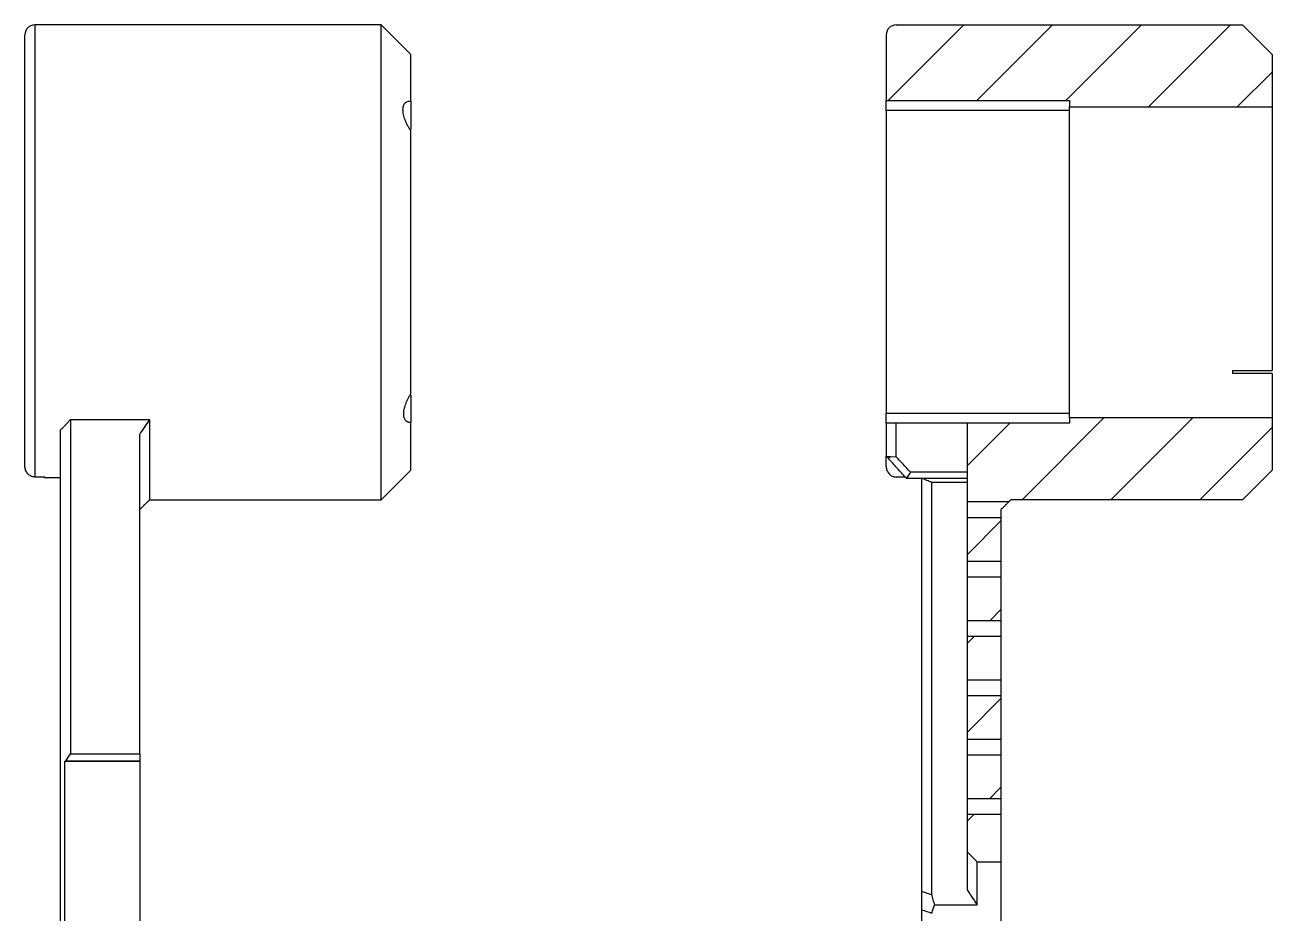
# Model space of a CAD drawing. Header units: millimetres. Extents: x 0 to 304, y 0 to 210.
# Drawn here: x 64.1 to 127.2, y 111.6 to 156.5 of the extents above; entities that cross this region are included whole.
import ezdxf

# ---------------------------------------------------------------- set-up
doc = ezdxf.new("R2010")
doc.units = ezdxf.units.MM
doc.layers.add('图框', color=7, linetype='Continuous')

msp = doc.modelspace()

# ---------------------------------------------------------------- hatches: boundary and pattern name
at = {"layer": '图框', "linetype": 'Continuous', "lineweight": 18}
h = msp.add_hatch(dxfattribs=at)
h.set_pattern_fill('ANSI31', color=256, style=0)
edge = h.paths.add_edge_path(flags=0)
edge.add_line((116.9234, 152.6635), (116.9234, 152.3503))
edge.add_line((116.9234, 152.3503), (127.1664, 152.3503))
edge.add_line((127.1664, 152.3503), (127.1664, 154.9885))
edge.add_line((127.1664, 154.9885), (125.6664, 156.4885))
edge.add_line((125.6664, 156.4885), (108.1664, 156.4885))
edge.add_arc((108.1664, 155.9885), 0.5, 90, 180)
edge.add_line((107.6664, 155.9885), (107.6664, 152.6635))
edge.add_line((107.6664, 152.6635), (116.9234, 152.6635))
h = msp.add_hatch(dxfattribs=at)
h.set_pattern_fill('ANSI31', color=256, style=0)
edge = h.paths.add_edge_path(flags=0)
edge.add_line((116.9234, 136.6267), (116.9234, 136.3635))
edge.add_line((116.9234, 136.3635), (111.7664, 136.3635))
edge.add_line((111.7664, 136.3635), (111.7664, 132.3942))
edge.add_line((111.7664, 132.3942), (113.8722, 132.3942))
edge.add_line((113.8722, 132.3942), (113.9664, 132.4885))
edge.add_spline(control_points=[(113.9664, 132.4885), (117.8664, 132.4885), (121.7664, 132.4885), (125.6664, 132.4885)], knot_values=[0, 0, 0, 0, 1, 1, 1, 1], weights=[1, 1, 1, 1], degree=3, periodic=0)
edge.add_spline(control_points=[(125.6664, 132.4885), (126.1664, 132.9885), (126.6664, 133.4885), (127.1664, 133.9885)], knot_values=[0, 0, 0, 0, 1, 1, 1, 1], weights=[1, 1, 1, 1], degree=3, periodic=0)
edge.add_line((127.1664, 133.9885), (127.1664, 136.6267))
edge.add_spline(control_points=[(127.1664, 136.6267), (123.7521, 136.6267), (120.3377, 136.6267), (116.9234, 136.6267)], knot_values=[0, 0, 0, 0, 1, 1, 1, 1], weights=[1, 1, 1, 1], degree=3, periodic=0)
h = msp.add_hatch(dxfattribs=at)
h.set_pattern_fill('ANSI31', color=256, style=0)
edge = h.paths.add_edge_path(flags=0)
edge.add_line((113.4664, 129.3942), (113.4664, 131.5827))
edge.add_spline(control_points=[(113.4664, 131.5827), (112.8997, 131.5827), (112.3331, 131.5827), (111.7664, 131.5827)], knot_values=[0, 0, 0, 0, 1, 1, 1, 1], weights=[1, 1, 1, 1], degree=3, periodic=0)
edge.add_line((111.7664, 131.5827), (111.7664, 129.3942))
edge.add_line((111.7664, 129.3942), (113.4664, 129.3942))
h = msp.add_hatch(dxfattribs=at)
h.set_pattern_fill('ANSI31', color=256, style=0)
edge = h.paths.add_edge_path(flags=0)
edge.add_line((113.4664, 126.3942), (113.4664, 128.5827))
edge.add_spline(control_points=[(113.4664, 128.5827), (112.8997, 128.5827), (112.3331, 128.5827), (111.7664, 128.5827)], knot_values=[0, 0, 0, 0, 1, 1, 1, 1], weights=[1, 1, 1, 1], degree=3, periodic=0)
edge.add_line((111.7664, 128.5827), (111.7664, 126.3942))
edge.add_line((111.7664, 126.3942), (113.4664, 126.3942))
h = msp.add_hatch(dxfattribs=at)
h.set_pattern_fill('ANSI31', color=256, style=0)
edge = h.paths.add_edge_path(flags=0)
edge.add_line((113.4664, 123.3942), (113.4664, 125.5827))
edge.add_spline(control_points=[(113.4664, 125.5827), (112.8997, 125.5827), (112.3331, 125.5827), (111.7664, 125.5827)], knot_values=[0, 0, 0, 0, 1, 1, 1, 1], weights=[1, 1, 1, 1], degree=3, periodic=0)
edge.add_line((111.7664, 125.5827), (111.7664, 123.3942))
edge.add_line((111.7664, 123.3942), (113.4664, 123.3942))
h = msp.add_hatch(dxfattribs=at)
h.set_pattern_fill('ANSI31', color=256, style=0)
edge = h.paths.add_edge_path(flags=0)
edge.add_line((113.4664, 120.3942), (113.4664, 122.5827))
edge.add_spline(control_points=[(113.4664, 122.5827), (112.8997, 122.5827), (112.3331, 122.5827), (111.7664, 122.5827)], knot_values=[0, 0, 0, 0, 1, 1, 1, 1], weights=[1, 1, 1, 1], degree=3, periodic=0)
edge.add_line((111.7664, 122.5827), (111.7664, 120.3942))
edge.add_line((111.7664, 120.3942), (113.4664, 120.3942))
h = msp.add_hatch(dxfattribs=at)
h.set_pattern_fill('ANSI31', color=256, style=0)
edge = h.paths.add_edge_path(flags=0)
edge.add_line((113.4664, 117.3942), (113.4664, 119.5827))
edge.add_spline(control_points=[(113.4664, 119.5827), (112.8997, 119.5827), (112.3331, 119.5827), (111.7664, 119.5827)], knot_values=[0, 0, 0, 0, 1, 1, 1, 1], weights=[1, 1, 1, 1], degree=3, periodic=0)
edge.add_line((111.7664, 119.5827), (111.7664, 117.3942))
edge.add_line((111.7664, 117.3942), (113.4664, 117.3942))
h = msp.add_hatch(dxfattribs=at)
h.set_pattern_fill('ANSI31', color=256, style=0)
edge = h.paths.add_edge_path(flags=0)
edge.add_line((113.4664, 114.1861), (113.4664, 116.5827))
edge.add_spline(control_points=[(113.4664, 116.5827), (112.8997, 116.5827), (112.3331, 116.5827), (111.7664, 116.5827)], knot_values=[0, 0, 0, 0, 1, 1, 1, 1], weights=[1, 1, 1, 1], degree=3, periodic=0)
edge.add_line((111.7664, 116.5827), (111.7664, 114.6861))
edge.add_line((111.7664, 114.6861), (112.2664, 114.1861))
edge.add_spline(control_points=[(112.2664, 114.1861), (112.6664, 114.1861), (113.0664, 114.1861), (113.4664, 114.1861)], knot_values=[0, 0, 0, 0, 1, 1, 1, 1], weights=[1, 1, 1, 1], degree=3, periodic=0)

# ---------------------------------------------------------------- linework, layer by layer
at = {"color": 7, "linetype": 'Continuous', "lineweight": 25}
for p, q in [((82.1339, 156.4885), (64.6339, 156.4885)), ((64.6339, 156.4885), (64.6339, 133.6399)), ((83.6339, 154.9885), (82.1339, 156.4885)), ((108.1664, 156.4885), (125.6664, 156.4885)), ((125.6664, 156.4885), (127.1664, 154.9885)), ((64.1339, 134.1835), (64.1339, 155.9885)), ((107.6664, 155.9885), (107.6664, 152.6635)), ((127.1664, 154.9885), (127.1664, 152.3505)), ((107.6664, 152.6635), (116.9234, 152.6635)), ((107.6664, 152.1635), (107.6664, 152.6635)), ((116.9234, 152.6635), (116.9234, 152.3503)), ((116.9234, 152.1635), (107.6664, 152.1635)), ((107.6664, 152.1635), (107.6664, 136.8635)), ((116.9234, 152.3503), (127.1664, 152.3503)), ((125.1664, 139.0154), (127.1664, 139.0154)), ((127.1664, 138.8653), (125.1664, 138.8653)), ((107.6664, 136.8635), (116.9234, 136.8635)), ((107.6664, 136.3635), (107.6664, 136.8635)), ((66.4339, 136.5512), (70.4339, 136.5512)), ((66.4339, 136.5512), (66.4339, 119.6485)), ((107.6664, 136.3635), (107.6664, 134.7162)), ((108.1664, 136.3635), (107.6664, 136.3635)), ((108.1664, 134.6673), (108.1664, 136.3635)), ((111.7664, 136.3635), (108.1664, 136.3635)), ((116.9234, 136.3635), (111.7664, 136.3635)), ((111.7664, 132.3942), (111.7664, 136.3635)), ((127.1664, 136.6267), (116.9234, 136.6267)), ((116.9234, 136.6267), (116.9234, 136.3635)), ((127.1664, 136.6267), (127.1664, 133.9885)), ((65.9339, 99.4527), (65.9339, 136.0179)), ((69.9339, 119.6485), (69.9339, 135.8138)), ((107.6664, 134.7162), (107.6909, 134.6761)), ((107.6664, 134.1761), (107.6664, 134.7162)), ((107.6909, 134.6761), (107.8839, 134.6716)), ((107.7796, 134.5767), (107.8839, 134.6716)), ((107.8839, 134.6716), (108.1664, 134.6673)), ((64.1339, 134.1761), (64.1339, 134.1835)), ((65.1339, 133.6399), (64.6339, 133.6399)), ((65.1339, 133.5933), (65.0919, 133.6399)), ((65.1339, 133.6072), (65.1044, 133.6399)), ((83.6339, 133.9885), (82.1339, 132.4885)), ((108.6245, 133.6399), (108.1664, 133.6399)), ((108.8851, 133.8845), (108.6963, 133.5837)), ((111.7664, 133.8845), (108.8851, 133.8845)), ((127.1664, 133.9885), (125.6664, 132.4885)), ((65.9339, 133.5974), (65.1642, 133.5974)), ((108.6963, 133.5837), (109.4664, 133.5837)), ((109.4664, 133.5837), (111.7664, 133.5837)), ((109.4664, 133.5798), (109.4664, 133.5837)), ((109.4664, 112.6997), (109.4664, 133.5798)), ((111.7664, 133.3642), (109.9664, 133.3642)), ((109.9664, 112.5305), (109.9664, 133.3642)), ((70.3396, 132.3942), (70.4339, 132.4885)), ((70.3421, 132.3942), (70.3396, 132.3942)), ((70.4339, 132.4885), (82.1339, 132.4885)), ((111.7664, 132.3942), (113.8722, 132.3942)), ((113.9664, 132.4885), (113.8722, 132.3942)), ((125.6664, 132.4885), (113.9664, 132.4885)), ((113.4664, 131.5827), (111.7664, 131.5827)), ((111.7664, 129.3942), (111.7664, 131.5827)), ((113.4664, 131.5827), (113.4664, 129.3942)), ((111.7664, 129.3942), (113.4664, 129.3942)), ((113.4664, 128.5827), (111.7664, 128.5827)), ((111.7664, 126.3942), (111.7664, 128.5827)), ((113.4664, 128.5827), (113.4664, 126.3942)), ((111.7664, 126.3942), (113.4664, 126.3942)), ((113.4664, 125.5827), (111.7664, 125.5827)), ((111.7664, 123.3942), (111.7664, 125.5827)), ((113.4664, 125.5827), (113.4664, 123.3942)), ((111.7664, 123.3942), (113.4664, 123.3942)), ((113.4664, 122.5827), (111.7664, 122.5827)), ((111.7664, 120.3942), (111.7664, 122.5827)), ((113.4664, 122.5827), (113.4664, 120.3942)), ((111.7664, 120.3942), (113.4664, 120.3942)), ((66.1561, 119.2845), (66.1671, 119.2751)), ((66.1561, 99.3474), (66.1561, 119.2845)), ((66.207, 119.2935), (66.1671, 119.2751)), ((66.1671, 119.2751), (69.9339, 119.2751)), ((66.207, 119.2935), (66.4339, 119.6485)), ((66.207, 119.2935), (69.9339, 119.2935)), ((66.4339, 119.6485), (69.9339, 119.6485)), ((69.9339, 119.6485), (69.9339, 119.2935)), ((69.9339, 119.2751), (69.9339, 119.2935)), ((69.9339, 119.2845), (69.9339, 98.9885)), ((113.4664, 119.5827), (111.7664, 119.5827)), ((111.7664, 117.3942), (111.7664, 119.5827)), ((113.4664, 119.5827), (113.4664, 117.3942)), ((111.7664, 117.3942), (113.4664, 117.3942)), ((113.4664, 116.5827), (111.7664, 116.5827)), ((111.7664, 114.6861), (111.7664, 116.5827)), ((113.4664, 116.5827), (113.4664, 114.1861)), ((111.7664, 114.6861), (112.2664, 114.1861)), ((112.2664, 114.1861), (113.4664, 114.1861)), ((109.4664, 111.7655), (109.4664, 112.6997)), ((110.1177, 112.0156), (112.2664, 112.0156))]:
    msp.add_line(p, q, dxfattribs=at)
for centre in [(64.6339, 155.9885), (108.1664, 155.9885)]:
    msp.add_arc(centre, 0.5, 90, 180, dxfattribs=at)
for points, knots in [([(82.1339, 132.4885), (82.1339, 132.4885), (82.1339, 132.5658), (82.1339, 132.8723), (82.1339, 133.1014), (82.1339, 133.7025), (82.1339, 134.0745), (82.1339, 134.9472), (82.1339, 135.4478), (82.1339, 136.5586), (82.1339, 137.1686), (82.1339, 138.4747), (82.1339, 139.1707), (82.1339, 140.6219), (82.1339, 141.3771), (82.1339, 142.9177), (82.1339, 143.7031), (82.1339, 145.2739), (82.1339, 146.0593), (82.1339, 147.5999), (82.1339, 148.3551), (82.1339, 149.8063), (82.1339, 150.5023), (82.1339, 151.8084), (82.1339, 152.4184), (82.1339, 153.5291), (82.1339, 154.0298), (82.1339, 154.9025), (82.1339, 155.2745), (82.1339, 155.8756), (82.1339, 156.1047), (82.1339, 156.4111), (82.1339, 156.4885), (82.1339, 156.4885)], [0, 0, 0, 0, 0.0625, 0.0625, 0.125, 0.125, 0.1875, 0.1875, 0.25, 0.25, 0.3125, 0.3125, 0.375, 0.375, 0.4375, 0.4375, 0.5, 0.5, 0.5625, 0.5625, 0.625, 0.625, 0.6875, 0.6875, 0.75, 0.75, 0.8125, 0.8125, 0.875, 0.875, 0.9375, 0.9375, 1, 1, 1, 1]), ([(83.6339, 152.6425), (83.6339, 153.394), (83.6339, 153.986), (83.6339, 154.7833), (83.6339, 154.9885), (83.6339, 154.9885)], [0, 0, 0, 0, 0.5, 0.5, 1, 1, 1, 1]), ([(83.6339, 151.1344), (83.6195, 151.1573), (83.5909, 151.2028), (83.5502, 151.2721), (83.5115, 151.3414), (83.4619, 151.4356), (83.4052, 151.5537), (83.328, 151.7421), (83.2597, 151.9695), (83.232, 152.2128), (83.2597, 152.4105), (83.328, 152.5261), (83.4052, 152.5892), (83.4732, 152.6211), (83.5493, 152.6402), (83.6055, 152.6418), (83.6339, 152.6425)], [0, 0, 0, 0, 0.0319874, 0.0636733, 0.095118, 0.126383, 0.1908, 0.2530582, 0.3784237, 0.5000178, 0.6216025, 0.7469774, 0.8092262, 0.8736526, 0.936339, 1, 1, 1, 1]), ([(83.6339, 152.6425), (83.6339, 152.6183), (83.6339, 152.5699), (83.6339, 152.2201), (83.6339, 151.7437), (83.6339, 151.3743), (83.6339, 151.2008)], [0, 0, 0, 0, 0.2573128, 0.5146256, 0.7719384, 1, 1, 1, 1]), ([(116.9234, 136.6267), (116.9234, 136.6267), (116.9234, 136.8313), (116.9234, 137.619), (116.9234, 138.2017), (116.9234, 139.657), (116.9234, 140.5291), (116.9234, 142.4307), (116.9234, 143.4594), (116.9234, 145.5176), (116.9234, 146.5463), (116.9234, 148.4478), (116.9234, 149.3199), (116.9234, 150.7753), (116.9234, 151.358), (116.9234, 152.1457), (116.9234, 152.3503), (116.9234, 152.3503)], [0, 0, 0, 0, 0.125, 0.125, 0.25, 0.25, 0.375, 0.375, 0.5, 0.5, 0.625, 0.625, 0.75, 0.75, 0.875, 0.875, 1, 1, 1, 1]), ([(127.1664, 152.3505), (127.1664, 152.3501), (127.1664, 152.3493), (127.1664, 152.3431), (127.1664, 152.3331), (127.1664, 152.319), (127.1664, 152.3009), (127.1664, 152.2787), (127.1664, 152.2301), (127.1664, 152.1349), (127.1664, 151.9593), (127.1664, 151.6974), (127.1664, 151.3197), (127.1664, 150.7937), (127.1664, 150.176), (127.1664, 149.474), (127.1664, 148.6995), (127.1664, 147.8625), (127.1664, 146.9765), (127.1664, 146.0537), (127.1664, 145.108), (127.1664, 144.1532), (127.1664, 143.2032), (127.1664, 142.2724), (127.1664, 141.3737), (127.1664, 140.6912), (127.1664, 140.204), (127.1664, 139.8893), (127.1664, 139.5861), (127.1664, 139.2932), (127.1664, 139.1081), (127.1664, 139.0154)], [0, 0, 0, 0, 0.0096564, 0.01931, 0.028966, 0.0386292, 0.0483047, 0.0579975, 0.0677124, 0.1022812, 0.1367432, 0.1713254, 0.2231067, 0.274903, 0.3266843, 0.3784807, 0.430262, 0.4820583, 0.5338396, 0.585636, 0.6374173, 0.6892136, 0.7409949, 0.7927912, 0.8445725, 0.8963689, 0.9171417, 0.9378422, 0.9585194, 0.9792224, 1, 1, 1, 1]), ([(83.6339, 137.8419), (83.6339, 138.7704), (83.6339, 139.8301), (83.6339, 142.0894), (83.6339, 143.2886), (83.6339, 145.6875), (83.6339, 146.8866), (83.6339, 149.146), (83.6339, 150.2058), (83.6339, 151.1344)], [0, 0, 0, 0, 0.25, 0.25, 0.5, 0.5, 0.75, 0.75, 1, 1, 1, 1]), ([(127.1664, 138.8653), (127.1664, 138.8212), (127.1664, 138.7332), (127.1664, 138.6055), (127.1664, 138.4811), (127.1664, 138.3604), (127.1664, 138.2432), (127.1664, 138.1296), (127.1664, 138.0196), (127.1664, 137.8073), (127.1664, 137.5173), (127.1664, 137.1966), (127.1664, 136.9434), (127.1664, 136.7917), (127.1664, 136.7061), (127.1664, 136.6605), (127.1664, 136.632), (127.1664, 136.6284), (127.1664, 136.6267)], [0, 0, 0, 0, 0.0313154, 0.0625773, 0.093804, 0.1250137, 0.1562249, 0.1874558, 0.2187248, 0.2500502, 0.3750069, 0.500009, 0.6249657, 0.7499678, 0.8125408, 0.8749726, 0.9374101, 1, 1, 1, 1]), ([(83.6339, 136.3851), (83.6182, 136.3864), (83.5871, 136.3888), (83.5436, 136.3975), (83.5032, 136.4101), (83.466, 136.4268), (83.4319, 136.4474), (83.401, 136.4722), (83.3492, 136.5257), (83.2931, 136.6297), (83.2683, 136.819), (83.2931, 137.049), (83.3544, 137.2626), (83.4231, 137.4384), (83.4838, 137.5713), (83.5537, 137.7069), (83.6068, 137.7964), (83.6339, 137.8419)], [0, 0, 0, 0, 0.0380663, 0.0753479, 0.1119352, 0.147923, 0.1834105, 0.2185001, 0.253297, 0.3783789, 0.5000359, 0.6216831, 0.7467748, 0.8078318, 0.8700298, 0.9339155, 1, 1, 1, 1]), ([(83.6339, 137.7755), (83.6339, 137.7342), (83.6339, 137.5483), (83.6339, 137.2299), (83.6339, 136.8643), (83.6339, 136.587), (83.6339, 136.4127), (83.6339, 136.3976), (83.6339, 136.3905)], [0, 0, 0, 0, 0.0551713, 0.2484002, 0.4416292, 0.6348582, 0.8280872, 1, 1, 1, 1]), ([(66.4339, 136.5512), (66.3933, 136.5057), (66.312, 136.4143), (66.1879, 136.2802), (66.062, 136.1476), (65.9766, 136.0612), (65.9339, 136.0179)], [0, 0, 0, 0, 0.24808536, 0.4974111, 0.7480315, 1, 1, 1, 1]), ([(70.4339, 136.5512), (70.3525, 136.429), (70.1879, 136.1818), (70.0192, 135.9374), (69.9339, 135.8138)], [0, 0, 0, 0, 0.4942675, 1, 1, 1, 1]), ([(70.4339, 136.5512), (70.4339, 135.9152), (70.4339, 135.3388), (70.4339, 134.3313), (70.4339, 133.9002), (70.4339, 133.2023), (70.4339, 132.9356), (70.4339, 132.5787), (70.4339, 132.4885), (70.4339, 132.4885)], [0, 0, 0, 0, 0.25, 0.25, 0.5, 0.5, 0.75, 0.75, 1, 1, 1, 1]), ([(83.6339, 133.9885), (83.6339, 133.9885), (83.6339, 134.1983), (83.6339, 135.0133), (83.6339, 135.6181), (83.6339, 136.3851)], [0, 0, 0, 0, 0.5, 0.5, 1, 1, 1, 1]), ([(108.6664, 133.5933), (108.5152, 133.76), (108.2186, 134.0868), (107.924, 134.4155), (107.7796, 134.5767)], [0, 0, 0, 0, 0.5097763, 1, 1, 1, 1]), ([(64.6339, 133.6399), (64.5648, 133.6399), (64.497, 133.6555), (64.3735, 133.7134), (64.3178, 133.756), (64.2277, 133.8581), (64.1925, 133.9183), (64.1458, 134.0465), (64.1339, 134.1147), (64.1339, 134.1835)], [0, 0, 0, 0, 0.25, 0.25, 0.5, 0.5, 0.75, 0.75, 1, 1, 1, 1]), ([(107.6664, 134.1761), (107.6664, 134.1078), (107.6782, 134.0409), (107.7257, 133.9131), (107.7607, 133.8545), (107.8516, 133.7533), (107.9069, 133.7119), (108.0301, 133.6551), (108.0977, 133.6399), (108.1664, 133.6399)], [0, 0, 0, 0, 0.25, 0.25, 0.5, 0.5, 0.75, 0.75, 1, 1, 1, 1]), ([(109.9664, 133.3642), (109.8826, 133.3987), (109.7152, 133.4674), (109.5492, 133.5424), (109.4664, 133.5798)], [0, 0, 0, 0, 0.50111898, 1, 1, 1, 1]), ([(69.9339, 131.9951), (69.9492, 132.0104), (69.9796, 132.0407), (70.0247, 132.0856), (70.0775, 132.1379), (70.1361, 132.1957), (70.2179, 132.276), (70.2891, 132.3453), (70.3322, 132.3871), (70.3432, 132.3977), (70.3322, 132.3871), (70.2891, 132.3453), (70.2179, 132.276), (70.1361, 132.1957), (70.0703, 132.1308), (70.0022, 132.0633), (69.9567, 132.0179), (69.9339, 131.9951)], [0, 0, 0, 0, 0.0422961, 0.0840593, 0.1255633, 0.1906715, 0.2530779, 0.3761046, 0.4395418, 0.5000231, 0.5604948, 0.6239379, 0.7469647, 0.8093475, 0.8744791, 0.9367767, 1, 1, 1, 1]), ([(111.7664, 131.5827), (111.7664, 131.5831), (111.7664, 131.5838), (111.7664, 131.5899), (111.7664, 131.5995), (111.7664, 131.6175), (111.7664, 131.6488), (111.7664, 131.7164), (111.7664, 131.8292), (111.7664, 131.9885), (111.7664, 132.1478), (111.7664, 132.2605), (111.7664, 132.3281), (111.7664, 132.3655), (111.7664, 132.3898), (111.7664, 132.3928), (111.7664, 132.3942)], [0, 0, 0, 0, 0.0314712, 0.0626642, 0.0938848, 0.125438, 0.1879726, 0.2507269, 0.3754007, 0.5000746, 0.6247484, 0.7494222, 0.8119568, 0.8747111, 0.9372457, 1, 1, 1, 1]), ([(113.8722, 132.3942), (113.8718, 132.3939), (113.8712, 132.3933), (113.8659, 132.3881), (113.8573, 132.3798), (113.8452, 132.3681), (113.8234, 132.347), (113.7865, 132.3111), (113.7312, 132.2571), (113.6686, 132.1957), (113.6028, 132.1308), (113.5347, 132.0633), (113.4893, 132.0179), (113.4664, 131.9951)], [0, 0, 0, 0, 0.0485742, 0.0968469, 0.1456648, 0.1958455, 0.2481411, 0.3673929, 0.4949849, 0.6194904, 0.7494818, 0.8738171, 1, 1, 1, 1]), ([(113.4664, 131.9951), (113.4664, 131.9816), (113.4664, 131.9548), (113.4664, 131.9149), (113.4664, 131.8757), (113.4664, 131.825), (113.4664, 131.765), (113.4664, 131.7022), (113.4664, 131.6501), (113.4664, 131.6121), (113.4664, 131.5872), (113.4664, 131.5842), (113.4664, 131.5827)], [0, 0, 0, 0, 0.06278665, 0.12500508, 0.18727804, 0.25022668, 0.37497119, 0.50014965, 0.62489416, 0.75007262, 0.874928, 1, 1, 1, 1]), ([(111.7664, 128.5827), (111.7664, 128.5831), (111.7664, 128.5838), (111.7664, 128.5899), (111.7664, 128.5995), (111.7664, 128.6175), (111.7664, 128.6488), (111.7664, 128.7164), (111.7664, 128.8292), (111.7664, 128.9885), (111.7664, 129.1478), (111.7664, 129.2605), (111.7664, 129.3281), (111.7664, 129.3655), (111.7664, 129.3898), (111.7664, 129.3928), (111.7664, 129.3942)], [0, 0, 0, 0, 0.0314712, 0.0626642, 0.0938848, 0.125438, 0.1879726, 0.2507269, 0.3754007, 0.5000746, 0.6247484, 0.7494222, 0.8119568, 0.8747111, 0.9372457, 1, 1, 1, 1]), ([(113.4664, 129.3942), (113.4664, 129.3939), (113.4664, 129.3932), (113.4664, 129.3871), (113.4664, 129.3775), (113.4664, 129.3595), (113.4664, 129.3281), (113.4664, 129.2606), (113.4664, 129.1478), (113.4664, 128.9885), (113.4664, 128.8292), (113.4664, 128.7165), (113.4664, 128.6488), (113.4664, 128.6115), (113.4664, 128.5871), (113.4664, 128.5842), (113.4664, 128.5827)], [0, 0, 0, 0, 0.0314313, 0.0626106, 0.093845, 0.1254401, 0.1879744, 0.2507284, 0.3754016, 0.5000748, 0.624748, 0.7494212, 0.8119555, 0.8747095, 0.9372999, 1, 1, 1, 1]), ([(111.7664, 125.5827), (111.7664, 125.5831), (111.7664, 125.5838), (111.7664, 125.5899), (111.7664, 125.5995), (111.7664, 125.6175), (111.7664, 125.6488), (111.7664, 125.7164), (111.7664, 125.8292), (111.7664, 125.9885), (111.7664, 126.1478), (111.7664, 126.2605), (111.7664, 126.3281), (111.7664, 126.3655), (111.7664, 126.3898), (111.7664, 126.3928), (111.7664, 126.3942)], [0, 0, 0, 0, 0.0314712, 0.0626642, 0.0938848, 0.125438, 0.1879726, 0.2507269, 0.3754007, 0.5000746, 0.6247484, 0.7494222, 0.8119568, 0.8747111, 0.9372457, 1, 1, 1, 1]), ([(113.4664, 126.3942), (113.4664, 126.3939), (113.4664, 126.3932), (113.4664, 126.3871), (113.4664, 126.3775), (113.4664, 126.3595), (113.4664, 126.3281), (113.4664, 126.2606), (113.4664, 126.1478), (113.4664, 125.9885), (113.4664, 125.8292), (113.4664, 125.7165), (113.4664, 125.6488), (113.4664, 125.6115), (113.4664, 125.5871), (113.4664, 125.5842), (113.4664, 125.5827)], [0, 0, 0, 0, 0.0314313, 0.0626106, 0.093845, 0.1254401, 0.1879744, 0.2507284, 0.3754016, 0.5000748, 0.624748, 0.7494212, 0.8119555, 0.8747095, 0.9372999, 1, 1, 1, 1]), ([(111.7664, 122.5827), (111.7664, 122.5831), (111.7664, 122.5838), (111.7664, 122.5899), (111.7664, 122.5995), (111.7664, 122.6175), (111.7664, 122.6488), (111.7664, 122.7164), (111.7664, 122.8292), (111.7664, 122.9885), (111.7664, 123.1478), (111.7664, 123.2605), (111.7664, 123.3281), (111.7664, 123.3655), (111.7664, 123.3898), (111.7664, 123.3928), (111.7664, 123.3942)], [0, 0, 0, 0, 0.0314712, 0.0626642, 0.0938848, 0.125438, 0.1879726, 0.2507269, 0.3754007, 0.5000746, 0.6247484, 0.7494222, 0.8119568, 0.8747111, 0.9372457, 1, 1, 1, 1]), ([(113.4664, 123.3942), (113.4664, 123.3939), (113.4664, 123.3932), (113.4664, 123.3871), (113.4664, 123.3775), (113.4664, 123.3595), (113.4664, 123.3281), (113.4664, 123.2606), (113.4664, 123.1478), (113.4664, 122.9885), (113.4664, 122.8292), (113.4664, 122.7165), (113.4664, 122.6488), (113.4664, 122.6115), (113.4664, 122.5871), (113.4664, 122.5842), (113.4664, 122.5827)], [0, 0, 0, 0, 0.0314313, 0.0626106, 0.093845, 0.1254401, 0.1879744, 0.2507284, 0.3754016, 0.5000748, 0.624748, 0.7494212, 0.8119555, 0.8747095, 0.9372999, 1, 1, 1, 1]), ([(111.7664, 119.5827), (111.7664, 119.5831), (111.7664, 119.5838), (111.7664, 119.5899), (111.7664, 119.5995), (111.7664, 119.6175), (111.7664, 119.6488), (111.7664, 119.7164), (111.7664, 119.8292), (111.7664, 119.9885), (111.7664, 120.1478), (111.7664, 120.2605), (111.7664, 120.3281), (111.7664, 120.3655), (111.7664, 120.3898), (111.7664, 120.3928), (111.7664, 120.3942)], [0, 0, 0, 0, 0.0314712, 0.0626642, 0.0938848, 0.125438, 0.1879726, 0.2507269, 0.3754007, 0.5000746, 0.6247484, 0.7494222, 0.8119568, 0.8747111, 0.9372457, 1, 1, 1, 1]), ([(113.4664, 120.3942), (113.4664, 120.3939), (113.4664, 120.3932), (113.4664, 120.3871), (113.4664, 120.3775), (113.4664, 120.3595), (113.4664, 120.3281), (113.4664, 120.2606), (113.4664, 120.1478), (113.4664, 119.9885), (113.4664, 119.8292), (113.4664, 119.7165), (113.4664, 119.6488), (113.4664, 119.6115), (113.4664, 119.5871), (113.4664, 119.5842), (113.4664, 119.5827)], [0, 0, 0, 0, 0.0314313, 0.0626106, 0.093845, 0.1254401, 0.1879744, 0.2507284, 0.3754016, 0.5000748, 0.624748, 0.7494212, 0.8119555, 0.8747095, 0.9372999, 1, 1, 1, 1]), ([(111.7664, 116.5827), (111.7664, 116.5831), (111.7664, 116.5838), (111.7664, 116.5899), (111.7664, 116.5995), (111.7664, 116.6175), (111.7664, 116.6488), (111.7664, 116.7164), (111.7664, 116.8292), (111.7664, 116.9885), (111.7664, 117.1478), (111.7664, 117.2605), (111.7664, 117.3281), (111.7664, 117.3655), (111.7664, 117.3898), (111.7664, 117.3928), (111.7664, 117.3942)], [0, 0, 0, 0, 0.0314712, 0.0626642, 0.0938848, 0.125438, 0.1879726, 0.2507269, 0.3754007, 0.5000746, 0.6247484, 0.7494222, 0.8119568, 0.8747111, 0.9372457, 1, 1, 1, 1]), ([(113.4664, 117.3942), (113.4664, 117.3939), (113.4664, 117.3932), (113.4664, 117.3871), (113.4664, 117.3775), (113.4664, 117.3595), (113.4664, 117.3281), (113.4664, 117.2606), (113.4664, 117.1478), (113.4664, 116.9885), (113.4664, 116.8292), (113.4664, 116.7165), (113.4664, 116.6488), (113.4664, 116.6115), (113.4664, 116.5871), (113.4664, 116.5842), (113.4664, 116.5827)], [0, 0, 0, 0, 0.0314313, 0.0626106, 0.093845, 0.1254401, 0.1879744, 0.2507284, 0.3754016, 0.5000748, 0.624748, 0.7494212, 0.8119555, 0.8747095, 0.9372999, 1, 1, 1, 1]), ([(111.7664, 112.7734), (111.7664, 112.8162), (111.7664, 112.9018), (111.7664, 113.0253), (111.7664, 113.1452), (111.7664, 113.2611), (111.7664, 113.373), (111.7664, 113.4811), (111.7664, 113.6714), (111.7664, 113.9232), (111.7664, 114.1977), (111.7664, 114.4145), (111.7664, 114.5446), (111.7664, 114.618), (111.7664, 114.6571), (111.7664, 114.6816), (111.7664, 114.6846), (111.7664, 114.6861)], [0, 0, 0, 0, 0.0357889, 0.0715062, 0.1071815, 0.1428442, 0.178524, 0.2142503, 0.2500526, 0.3750032, 0.5000088, 0.6249594, 0.7499649, 0.8125323, 0.874955, 0.9373915, 1, 1, 1, 1]), ([(112.2664, 112.0156), (112.2664, 112.3526), (112.2664, 112.6594), (112.2664, 113.1971), (112.2664, 113.428), (112.2664, 113.8022), (112.2664, 113.9456), (112.2664, 114.1375), (112.2664, 114.1861), (112.2664, 114.1861)], [0, 0, 0, 0, 0.25, 0.25, 0.5, 0.5, 0.75, 0.75, 1, 1, 1, 1]), ([(113.4664, 114.1861), (113.4664, 114.1857), (113.4664, 114.1848), (113.4664, 114.1778), (113.4664, 114.1666), (113.4664, 114.1508), (113.4664, 114.1305), (113.4664, 114.1057), (113.4664, 114.052), (113.4664, 113.9475), (113.4664, 113.7569), (113.4664, 113.5154), (113.4664, 113.1282), (113.4664, 112.5281), (113.4664, 111.6512), (113.4664, 110.6507), (113.4664, 109.5651), (113.4664, 108.4361), (113.4664, 107.3071), (113.4664, 106.2215), (113.4664, 105.221), (113.4664, 104.3441), (113.4664, 103.744), (113.4664, 103.3568), (113.4664, 103.1153), (113.4664, 102.9247), (113.4664, 102.8105), (113.4664, 102.746), (113.4664, 102.7116), (113.4664, 102.6901), (113.4664, 102.6874), (113.4664, 102.6861)], [0, 0, 0, 0, 0.008954, 0.017891, 0.0268181, 0.0357422, 0.0446705, 0.05361, 0.0625677, 0.0938324, 0.1251124, 0.1563771, 0.1876571, 0.2501261, 0.3125951, 0.3750641, 0.4375331, 0.5000021, 0.5624711, 0.6249401, 0.6874091, 0.7498781, 0.8123471, 0.8436118, 0.8748917, 0.9061564, 0.9374364, 0.9530905, 0.9687106, 0.9843345, 1, 1, 1, 1]), ([(109.4664, 112.6997), (109.5507, 112.6717), (109.7176, 112.6161), (109.8841, 112.5588), (109.9664, 112.5305)], [0, 0, 0, 0, 0.5054546, 1, 1, 1, 1]), ([(110.1177, 112.0156), (110.0924, 112.101), (110.0415, 112.2725), (109.9915, 112.4443), (109.9664, 112.5305)], [0, 0, 0, 0, 0.4982202, 1, 1, 1, 1]), ([(112.2664, 112.0156), (112.2279, 112.0769), (112.1497, 112.2013), (112.0275, 112.3887), (111.8996, 112.5802), (111.8112, 112.7084), (111.7664, 112.7734)], [0, 0, 0, 0, 0.2391357, 0.4854879, 0.739097, 1, 1, 1, 1]), ([(109.4664, 102.1861), (109.4664, 102.1866), (109.4664, 102.1877), (109.4664, 102.1961), (109.4664, 102.2097), (109.4664, 102.2288), (109.4664, 102.2533), (109.4664, 102.2833), (109.4664, 102.3188), (109.4664, 102.3597), (109.4664, 102.4597), (109.4664, 102.6616), (109.4664, 103.0377), (109.4664, 103.5084), (109.4664, 104.0676), (109.4664, 104.7034), (109.4664, 105.4061), (109.4664, 106.162), (109.4664, 106.9587), (109.4664, 107.7813), (109.4664, 108.6156), (109.4664, 109.4468), (109.4664, 110.0978), (109.4664, 110.5721), (109.4664, 110.8822), (109.4664, 111.1847), (109.4664, 111.4804), (109.4664, 111.6704), (109.4664, 111.7655)], [0, 0, 0, 0, 0.0139495, 0.0278571, 0.0417352, 0.0555958, 0.0694513, 0.083314, 0.0971961, 0.1111099, 0.1250676, 0.1875468, 0.2500468, 0.312526, 0.375026, 0.4375052, 0.5000052, 0.5624844, 0.6249844, 0.6874636, 0.7499636, 0.8124428, 0.8749428, 0.9000224, 0.9249965, 0.9499363, 0.9749137, 1, 1, 1, 1]), ([(109.9664, 111.6016), (109.9776, 111.6369), (110.0001, 111.7077), (110.0368, 111.8117), (110.0758, 111.9148), (110.1037, 111.9819), (110.1177, 112.0156)], [0, 0, 0, 0, 0.2466657, 0.4954355, 0.7464882, 1, 1, 1, 1])]:
    msp.add_open_spline(points, degree=3, knots=knots, dxfattribs=at)
for points in [[(125.1664, 139.0154), (125.1664, 138.9902), (125.1664, 138.9396), (125.1664, 138.8901), (125.1664, 138.8653)], [(107.7796, 134.5767), (107.75, 134.6099), (107.7204, 134.643), (107.6909, 134.6761)], [(108.8851, 133.8845), (108.6369, 134.1533), (108.3976, 134.414), (108.1664, 134.6673)], [(65.1339, 133.6072), (65.1339, 133.618), (65.1339, 133.6289), (65.1339, 133.6399)], [(65.1339, 133.6072), (65.144, 133.6039), (65.1541, 133.6006), (65.1642, 133.5974)], [(65.1339, 133.5933), (65.1438, 133.5901), (65.1538, 133.5869), (65.1638, 133.5837)], [(108.6664, 133.5933), (108.6764, 133.5901), (108.6863, 133.5869), (108.6963, 133.5837)], [(109.4664, 111.7655), (109.6331, 111.712), (109.7999, 111.6574), (109.9664, 111.6016)]]:
    msp.add_open_spline(points, degree=3, dxfattribs=at)

doc.saveas('drawing.dxf')
